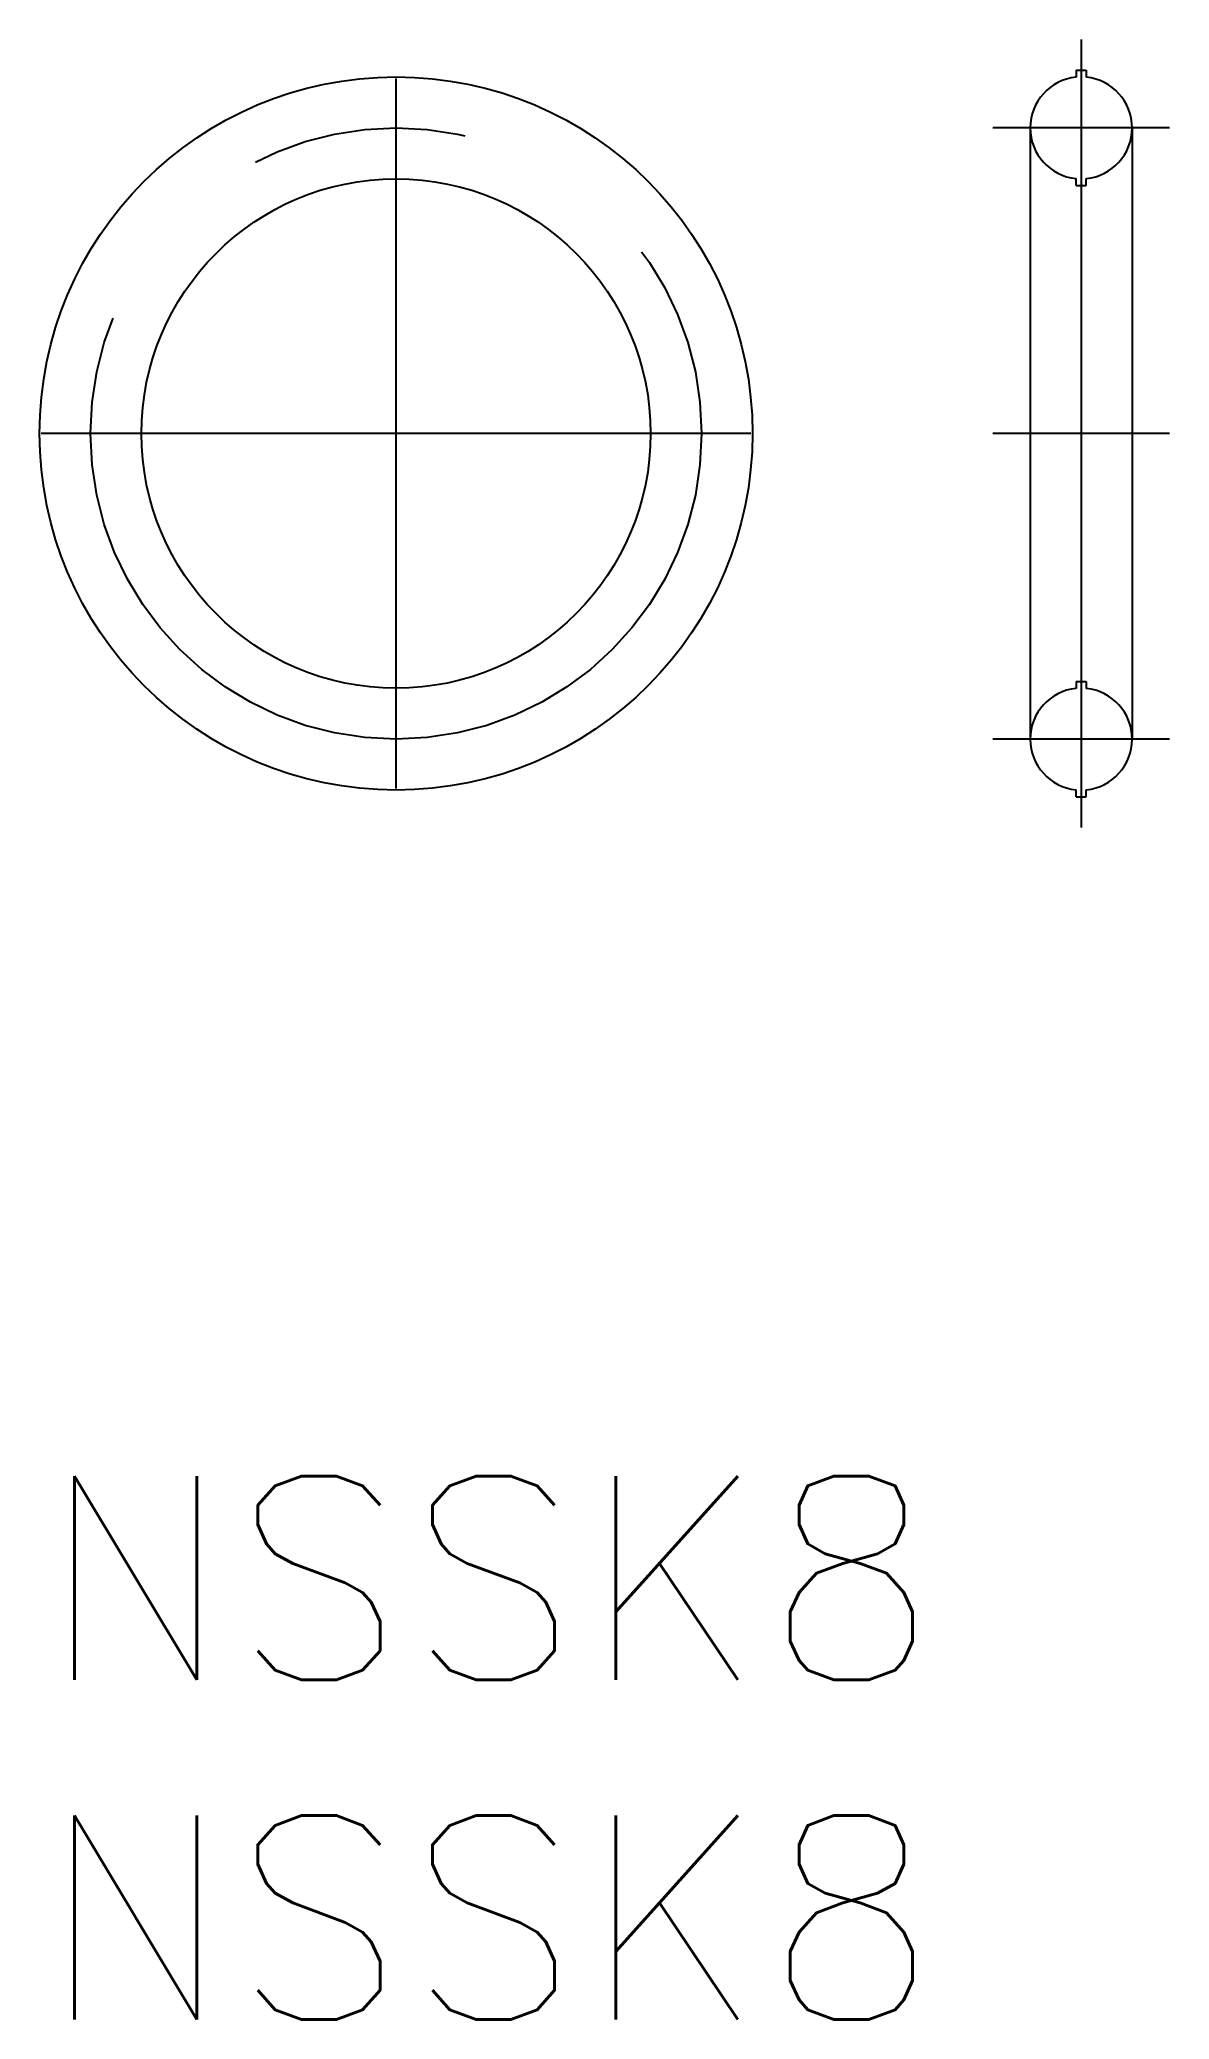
# Model space of a CAD drawing. Extents: x 0 to 16.6, y -8 to 21.2.
import ezdxf

# ---------------------------------------------------------------- set-up
doc = ezdxf.new("R2010")
doc.units = 0
doc.header["$LTSCALE"] = 0.5
doc.linetypes.add('CENTER', pattern=[50.8, 31.75, -6.35, 6.35, -6.35])
for name, color, linetype in [('MSM_CENTER', 1, 'CENTER'), ('MSM_CONTINUOUS', 7, 'CONTINUOUS'), ('MSM_PART_NUMBER', 7, 'CONTINUOUS')]:
    doc.layers.add(name, color=color, linetype=linetype)
doc.styles.get("Standard").update_dxf_attribs({"font": 'txt.shx', "height": 1, "bigfont": 'bigfont.shx'})

# ---------------------------------------------------------------- blocks, each defined once
blk = doc.blocks.new('*U1')
at = {"layer": 'MSM_PART_NUMBER'}
blk.add_text('NSSK8', height=3, dxfattribs=at).set_placement((0, -3))
blk = doc.blocks.new('*U2')
at = {"layer": 'MSM_PART_NUMBER'}
blk.add_text('NSSK8', height=3, dxfattribs=at).set_placement((0, -8))

msp = doc.modelspace()

# ---------------------------------------------------------------- linework, layer by layer
at = {"layer": 'MSM_CENTER'}
for p, q in [((15.341, 21.15), (15.341, 9.55)), ((5.25, 10.123), (5.25, 20.577)), ((16.641, 19.85), (14.041, 19.85)), ((10.477, 15.35), (0.023, 15.35)), ((16.641, 15.35), (14.041, 15.35)), ((16.641, 10.85), (14.041, 10.85))]:
    msp.add_line(p, q, dxfattribs=at)
msp.add_circle((5.25, 15.35), 4.5, dxfattribs=at)
at = {"layer": 'MSM_CONTINUOUS'}
for p, q in [((15.266, 20.7), (15.266, 20.596)), ((15.266, 20.7), (15.416, 20.7)), ((15.416, 20.7), (15.416, 20.596)), ((14.591, 19.85), (14.591, 10.85)), ((16.091, 19.85), (16.091, 10.85)), ((15.266, 19), (15.266, 19.104)), ((15.266, 19), (15.416, 19)), ((15.416, 19), (15.416, 19.104)), ((15.266, 11.7), (15.266, 11.596)), ((15.266, 11.7), (15.416, 11.7)), ((15.416, 11.7), (15.416, 11.596)), ((15.266, 10), (15.266, 10.104)), ((15.266, 10), (15.416, 10)), ((15.416, 10), (15.416, 10.104))]:
    msp.add_line(p, q, dxfattribs=at)
for radius in [5.25, 3.75]:
    msp.add_circle((5.25, 15.35), radius, dxfattribs=at)
for centre, start, end in [((15.341, 19.85), 95.7392, 264.2608), ((15.341, 19.85), 275.7392, 84.2608), ((15.341, 10.85), 95.7392, 264.2608), ((15.341, 10.85), 275.7392, 84.2608)]:
    msp.add_arc(centre, 0.75, start, end, dxfattribs=at)

# ---------------------------------------------------------------- block references
for name in ['*U1', '*U2']:
    msp.add_blockref(name, (0, 0), dxfattribs=at)

doc.saveas('drawing.dxf')
